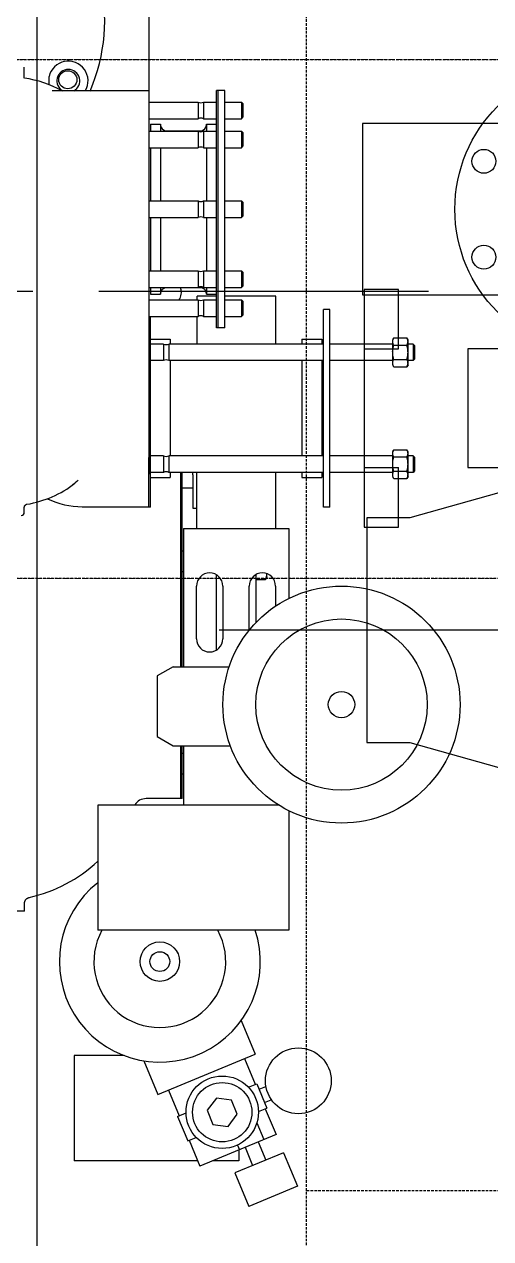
# Model space of a CAD drawing. Extents: x 0 to 160756, y 0 to 229247.
# Drawn here: x 66523 to 66973, y 100589 to 101759 of the extents above; entities that cross this region are included whole.
import ezdxf
from ezdxf.xclip import XClip

# ---------------------------------------------------------------- set-up
doc = ezdxf.new("R2010")
doc.units = 0
doc.header["$LTSCALE"] = 10
doc.header["$XCLIPFRAME"] = 2
for name, pattern in [('H12設備棟3F$0$DOTK1', [0.1, 0.05, -0.05]), ('H12設備棟3F$0$HIDDEN', [0.375, 0.25, -0.125]), ('H12設備棟3F$0$STYLE_18', [0.23669, 0.118345, -0.118345]), ('XCM7Q30CDA-200K$0$CENTER', [50.8, 31.75, -6.35, 6.35, -6.35])]:
    doc.linetypes.add(name, pattern=pattern)
for name, color, linetype in [('H12設備棟3F$0$ARC-BEAM', 252, 'H12設備棟3F$0$HIDDEN'), ('H12設備棟3F$0$SETUBID', 252, 'H12設備棟3F$0$DOTK1'), ('H12設備棟3F$0$\uf4c9\ue50a', 252, 'Continuous'), ('XCM7P30CDA$0$C.CDA.Silencer', 252, 'Continuous'), ('XCM7P30CDA$0$U-CDA-PIPE', 252, 'Continuous'), ('XCM7Q30CDA-200K$0$UER-FUTUER', 9, 'Continuous')]:
    doc.layers.add(name, color=color, linetype=linetype)

# ---------------------------------------------------------------- blocks, each defined once
blk = doc.blocks.new('H12設備棟3F')
at = {"layer": 'H12設備棟3F$0$ARC-BEAM'}
for p, q in [((66795.2, 100985.3), (66795.2, 102435.3)), ((61835.2, 101725.3), (66795.2, 101725.3)), ((66795.2, 101725.3), (67435.2, 101725.3)), ((66795.2, 101225.3), (61835.2, 101225.3)), ((67435.2, 101225.3), (66795.2, 101225.3)), ((66795.2, 99600.3), (66795.2, 100985.3)), ((67435.2, 100635.3), (66795.2, 100635.3))]:
    blk.add_line(p, q, dxfattribs=at)
at = {"layer": 'H12設備棟3F$0$SETUBID', "linetype": 'H12設備棟3F$0$STYLE_18', "lineweight": 5}
blk.add_lwpolyline([(61835.2, 101725.3), (67335.2, 101725.3), (67335.2, 101225.3), (61835.2, 101225.3)], close=True, dxfattribs=at)
at = {"layer": 'H12設備棟3F$0$\uf4c9\ue50a'}
blk.add_lwpolyline([(66535.2, 100225.3), (62635.2, 100225.3), (62635.2, 102725.3), (66535.2, 102725.3)], close=True, dxfattribs=at)
blk = doc.blocks.new('XCM7Q30CDA-200K$0$CCReducer-35.56x21.63')
for p, q in [((4.1275, 17.78), (0, 17.78)), ((0, 17.78), (0, -17.78)), ((28.8925, 10.815), (4.1275, 17.78)), ((33.02, 10.815), (28.8925, 10.815)), ((33.02, -10.815), (33.02, 10.815)), ((4.1275, -17.78), (28.8925, -10.815)), ((28.8925, -10.815), (33.02, -10.815)), ((0, -17.78), (4.1275, -17.78))]:
    blk.add_line(p, q)
blk = doc.blocks.new('XCM7Q30CDA-200K$0$A$C0f61af94')
at = {"linetype": 'Continuous'}
for p, q in [((3680.9, 2818.6), (3680.9, 2148.3)), ((3560.9, 2529.7), (3560.9, 2540.2)), ((3588, 2517.4), (3587.9, 2517.4)), ((3680.9, 2517.4), (3588, 2517.4)), ((3746.1, 2289.2), (3746.1, 2517.7)), ((3754, 2517.7), (3746.1, 2517.7)), ((3747.7, 2289.2), (3747.7, 2517.7)), ((3754, 2289.2), (3754, 2517.7)), ((3680.9, 2506.6), (3728.5, 2506.6)), ((3728.5, 2506.6), (3728.5, 2490.6)), ((3733.5, 2506.6), (3733.5, 2490.6)), ((3733.5, 2506.6), (3746.1, 2506.6)), ((3754, 2506.6), (3770.2, 2506.6)), ((3770.2, 2506.6), (3770.2, 2490.6)), ((3770.2, 2506.6), (3771.5, 2505.3)), ((3771.5, 2505.3), (3771.5, 2492)), ((3680.9, 2490.6), (3728.5, 2490.6)), ((3682.4, 2485.3), (3682.4, 2478.7)), ((3682.4, 2485.3), (3692, 2485.3)), ((3692, 2485.3), (3692, 2478.7)), ((3733.5, 2490.6), (3746.1, 2490.6)), ((3736.6, 2485.3), (3736.6, 2478.7)), ((3736.6, 2485.3), (3746.1, 2485.3)), ((3754, 2490.6), (3770.2, 2490.6)), ((3770.2, 2490.6), (3771.5, 2492)), ((3680.9, 2478.7), (3728.5, 2478.7)), ((3698.3, 2479), (3730.2, 2479)), ((3728.5, 2478.7), (3728.5, 2462.7)), ((3733.5, 2478.7), (3733.5, 2462.7)), ((3733.5, 2478.7), (3746.1, 2478.7)), ((3754, 2478.7), (3770.2, 2478.7)), ((3770.2, 2478.7), (3770.2, 2462.7)), ((3770.2, 2478.7), (3771.5, 2477.4)), ((3771.5, 2477.4), (3771.5, 2464.1)), ((3680.9, 2462.7), (3728.5, 2462.7)), ((3682.4, 2462.7), (3682.4, 2411.4)), ((3692, 2462.7), (3692, 2411.4)), ((3733.5, 2462.7), (3746.1, 2462.7)), ((3736.6, 2462.7), (3736.6, 2411.4)), ((3754, 2462.7), (3770.2, 2462.7)), ((3770.2, 2462.7), (3771.5, 2464.1)), ((3680.9, 2411.4), (3728.5, 2411.4)), ((3728.5, 2411.4), (3728.5, 2395.4)), ((3733.5, 2411.4), (3733.5, 2395.4)), ((3733.5, 2411.4), (3746.1, 2411.4)), ((3754, 2411.4), (3770.2, 2411.4)), ((3770.2, 2411.4), (3770.2, 2395.4)), ((3770.2, 2411.4), (3771.5, 2410.1)), ((3771.5, 2410.1), (3771.5, 2396.8)), ((3680.9, 2395.4), (3728.5, 2395.4)), ((3682.4, 2395.4), (3682.4, 2344.1)), ((3692, 2395.4), (3692, 2344.1)), ((3733.5, 2395.4), (3746.1, 2395.4)), ((3736.6, 2395.4), (3736.6, 2344.1)), ((3754, 2395.4), (3770.2, 2395.4)), ((3770.2, 2395.4), (3771.5, 2396.8)), ((3680.9, 2344.1), (3728.5, 2344.1)), ((3728.5, 2344.1), (3728.5, 2328.1)), ((3733.5, 2344.1), (3733.5, 2328.1)), ((3733.5, 2344.1), (3746.1, 2344.1)), ((3754, 2344.1), (3770.2, 2344.1)), ((3770.2, 2344.1), (3770.2, 2328.1)), ((3770.2, 2344.1), (3771.5, 2342.8)), ((3771.5, 2342.8), (3771.5, 2329.4)), ((3770.2, 2328.1), (3771.5, 2329.4)), ((3680.9, 2328.1), (3728.5, 2328.1)), ((3682.4, 2328.1), (3682.4, 2321.5)), ((3682.4, 2321.5), (3692, 2321.5)), ((3692, 2328.1), (3692, 2321.5)), ((3698.3, 2327.9), (3730.2, 2327.9)), ((3711.9, 2323.5), (3711.9, 2323)), ((3727.4, 2316.2), (3727.4, 2319.6)), ((3746.1, 2319.6), (3727.4, 2319.6)), ((3733.5, 2328.1), (3746.1, 2328.1)), ((3736.6, 2328.1), (3736.6, 2321.5)), ((3736.6, 2321.5), (3746.1, 2321.5)), ((3754, 2328.1), (3770.2, 2328.1)), ((3803.2, 2319.6), (3754, 2319.6)), ((3803.2, 2273.5), (3803.2, 2319.6)), ((3680.9, 2316.2), (3728.5, 2316.2)), ((3728.5, 2316.2), (3728.5, 2300.2)), ((3733.5, 2316.2), (3733.5, 2300.2)), ((3733.5, 2316.2), (3746.1, 2316.2)), ((3754, 2316.2), (3770.2, 2316.2)), ((3770.2, 2316.2), (3770.2, 2300.2)), ((3770.2, 2316.2), (3771.5, 2314.9)), ((3771.5, 2314.9), (3771.5, 2301.5)), ((3849, 2116.5), (3849, 2306.9)), ((3855.3, 2306.9), (3849, 2306.9)), ((3855.3, 2116.5), (3855.3, 2306.9)), ((3680.9, 2300.2), (3728.5, 2300.2)), ((3682.4, 2116.5), (3682.4, 2300.2)), ((3727.4, 2273.5), (3727.4, 2300.2)), ((3733.5, 2300.2), (3746.1, 2300.2)), ((3754, 2300.2), (3770.2, 2300.2)), ((3770.2, 2300.2), (3771.5, 2301.5)), ((3754, 2289.2), (3746.1, 2289.2)), ((3682.4, 2278.3), (3701.5, 2278.3)), ((3695, 2273.5), (3682.4, 2273.5)), ((3695, 2273.5), (3695, 2257.6)), ((3700, 2273.5), (3700, 2257.6)), ((3849, 2273.5), (3700, 2273.5)), ((3701.5, 2278.3), (3701.5, 2273.5)), ((3828.4, 2278.3), (3828.4, 2273.5)), ((3828.4, 2278.3), (3847.4, 2278.3)), ((3847.4, 2278.3), (3847.4, 2273.5)), ((3915.8, 2273.5), (3855.3, 2273.5)), ((3916.8, 2279.4), (3915.8, 2277.5)), ((3915.8, 2253.6), (3915.8, 2277.5)), ((3916.8, 2279.4), (3929.5, 2279.4)), ((3916.8, 2272.5), (3929.5, 2272.5)), ((3930.6, 2277.5), (3929.5, 2279.4)), ((3930.6, 2253.6), (3930.6, 2277.5)), ((3935.6, 2273.5), (3930.6, 2273.5)), ((3935.6, 2273.5), (3935.6, 2257.6)), ((3936.9, 2272.2), (3935.6, 2273.5)), ((3936.9, 2272.2), (3936.9, 2258.9)), ((3916.8, 2258.6), (3929.5, 2258.6)), ((3936.9, 2258.9), (3935.6, 2257.6)), ((3695, 2257.6), (3682.4, 2257.6)), ((3849, 2257.6), (3700, 2257.6)), ((3701.5, 2257.6), (3701.5, 2165.8)), ((3828.4, 2257.6), (3828.4, 2165.8)), ((3847.4, 2257.6), (3847.4, 2165.8)), ((3915.8, 2257.6), (3855.3, 2257.6)), ((3916.8, 2251.7), (3915.8, 2253.6)), ((3916.8, 2251.7), (3929.5, 2251.7)), ((3930.6, 2253.6), (3929.5, 2251.7)), ((3935.6, 2257.6), (3930.6, 2257.6)), ((3695, 2165.8), (3682.4, 2165.8)), ((3695, 2165.8), (3695, 2149.8)), ((3700, 2165.8), (3700, 2149.8)), ((3849, 2165.8), (3700, 2165.8)), ((3915.8, 2165.8), (3855.3, 2165.8)), ((3916.8, 2171.7), (3915.8, 2169.8)), ((3915.8, 2145.8), (3915.8, 2169.8)), ((3916.8, 2171.7), (3929.5, 2171.7)), ((3930.6, 2169.8), (3929.5, 2171.7)), ((3930.6, 2145.8), (3930.6, 2169.8)), ((3935.6, 2165.8), (3930.6, 2165.8)), ((3935.6, 2165.8), (3935.6, 2149.8)), ((3936.9, 2164.5), (3935.6, 2165.8)), ((3680.9, 2116.5), (3680.9, 2164.1)), ((3916.8, 2164.8), (3929.5, 2164.8)), ((3936.9, 2164.5), (3936.9, 2151.2)), ((3695, 2149.8), (3682.4, 2149.8)), ((3682.4, 2145), (3701.5, 2145)), ((3849, 2149.8), (3700, 2149.8)), ((3701.5, 2149.8), (3701.5, 2145)), ((3711.4, 2149.8), (3711.4, 1962.6)), ((3712.9, 1962.6), (3712.9, 2149.8)), ((3723.2, 2147.6), (3723.2, 2149.8)), ((3723.2, 2147.6), (3723.2, 2115.5)), ((3727, 2095.9), (3727.1, 2149.8)), ((3802.9, 2149.8), (3802.9, 2095.9)), ((3828.4, 2149.8), (3828.4, 2145)), ((3828.4, 2145), (3847.4, 2145)), ((3847.4, 2149.8), (3847.4, 2145)), ((3915.8, 2149.8), (3855.3, 2149.8)), ((3916.8, 2144), (3915.8, 2145.8)), ((3916.8, 2150.9), (3929.5, 2150.9)), ((3916.8, 2144), (3929.5, 2144)), ((3930.6, 2145.8), (3929.5, 2144)), ((3935.6, 2149.8), (3930.6, 2149.8)), ((3936.9, 2151.2), (3935.6, 2149.8)), ((3607.7, 2138), (3607.5, 2137.9)), ((3609.4, 2139.3), (3607.7, 2138)), ((3723.2, 2134.7), (3712.9, 2134.7)), ((3560.9, 2111.4), (3560.9, 2116.2)), ((3616.7, 2116.7), (3680.9, 2116.7)), ((3682.4, 2116.5), (3680.9, 2116.5)), ((3723.2, 2115.5), (3727, 2115.5)), ((3855.3, 2116.5), (3849, 2116.5)), ((3714.2, 2095.9), (3714.2, 1962.6)), ((3714.2, 2095.9), (3815.7, 2095.9)), ((3815.7, 2095.9), (3815.7, 2028.4)), ((3714.2, 2074.1), (3712.9, 2074.1)), ((3714.2, 2054.1), (3712.9, 2054.1)), ((3745.9, 2051.3), (3745.9, 1978.6)), ((3784, 2051.3), (3784, 2005.1)), ((3794.6, 2049.1), (3793.2, 2046.8)), ((3794.6, 2048.8), (3793.3, 2046.7)), ((3794.6, 2048.8), (3794.6, 2052.3)), ((3726.8, 1989.5), (3726.8, 2040.3)), ((3752.2, 2040.3), (3752.2, 1989.5)), ((3777.6, 1997.8), (3777.6, 2040.3)), ((3784, 2046.8), (3793.2, 2046.8)), ((3784, 2046.5), (3793.2, 2046.5)), ((3793.2, 2046.5), (3793.3, 2046.7)), ((3803, 2040.3), (3803, 2021.1)), ((3704.2, 1962.6), (3688.8, 1953.7)), ((3704.2, 1962.6), (3758.2, 1962.6)), ((3688.8, 1953.7), (3688.8, 1895.3)), ((3688.8, 1895.3), (3704.2, 1886.4)), ((3704.2, 1886.4), (3759.4, 1886.4)), ((3711.4, 1886.4), (3711.4, 1835.5)), ((3712.9, 1835.5), (3712.9, 1886.4)), ((3714.2, 1886.4), (3714.2, 1829.3)), ((3714.2, 1879.1), (3712.9, 1879.1)), ((3714.2, 1859.1), (3712.9, 1859.1)), ((3714.2, 1859), (3712.9, 1859)), ((3631.6, 1829.3), (3631.6, 1708.7)), ((3805.8, 1829.3), (3631.6, 1829.3)), ((3712.9, 1835.5), (3678.2, 1835.5)), ((3815.7, 1823.7), (3815.7, 1708.7)), ((3561, 1727), (3066.3, 1727)), ((3815.7, 1708.7), (3631.6, 1708.7)), ((3769.9, 1621.7), (3783.3, 1589.4)), ((3608.9, 1588), (3608.9, 1486.4)), ((3657.1, 1588), (3608.9, 1588)), ((3676.1, 1582.8), (3689.5, 1550.5)), ((3689.5, 1550.5), (3783.3, 1589.4)), ((3773, 1585.1), (3783.4, 1560.2)), ((3776.8, 1557.5), (3784.8, 1560.8)), ((3784.8, 1560.8), (3794.5, 1537.3)), ((3787.1, 1555.4), (3793.6, 1558.1)), ((3699.7, 1554.7), (3710.1, 1529.8)), ((3746, 1546.8), (3737, 1535.2)), ((3760.5, 1544.9), (3746, 1546.8)), ((3766.1, 1531.4), (3760.5, 1544.9)), ((3792.3, 1542.7), (3798.9, 1545.4)), ((3737, 1535.2), (3742.6, 1521.6)), ((3786.5, 1534), (3794.5, 1537.3)), ((3793.1, 1536.7), (3803.4, 1511.8)), ((3708.6, 1529.2), (3716.7, 1532.6)), ((3708.6, 1529.2), (3718.3, 1505.8)), ((3742.6, 1521.6), (3757.2, 1519.7)), ((3757.2, 1519.7), (3766.1, 1531.4)), ((3785, 1523), (3791.7, 1507)), ((3803.4, 1511.8), (3730.1, 1481.4)), ((3718.3, 1505.8), (3726.4, 1509.1)), ((3719.8, 1506.4), (3730.1, 1481.4)), ((3766.4, 1501.7), (3768.2, 1497.2)), ((3773.6, 1499.5), (3780.9, 1481.9)), ((3786.3, 1504.7), (3793.6, 1487.1)), ((3728, 1486.4), (3608.9, 1486.4)), ((3767.6, 1486.4), (3742.1, 1486.4)), ((3810.7, 1494.2), (3763.8, 1474.8)), ((3767.6, 1497), (3767.6, 1486.4)), ((3810.7, 1494.2), (3824.1, 1462)), ((3763.8, 1474.8), (3777.1, 1442.5)), ((3824.1, 1462), (3777.1, 1442.5))]:
    blk.add_line(p, q, dxfattribs=at)
at = {"linetype": 'XCM7Q30CDA-200K$0$CENTER'}
blk.add_line((3950.2, 2324.3), (0, 2324.3), dxfattribs=at)
at = {"linetype": 'XCM7Q30CDA-200K$0$CENTER', "lineweight": -3}
blk.add_line((5039, 1997.8), (3748.6, 1997.8), dxfattribs=at)
at = {"linetype": 'Continuous'}
for points in [[(3560.9, 2116.2), (3560.9, 2116.3), (3561, 2116.4), (3561, 2116.6), (3561, 2116.7), (3561, 2116.8), (3561, 2116.9), (3561.1, 2117.1), (3561.1, 2117.2), (3561.1, 2117.3), (3561.2, 2117.4), (3561.2, 2117.5), (3561.3, 2117.7), (3561.4, 2117.8), (3561.4, 2117.9), (3561.5, 2118), (3561.6, 2118.1), (3561.6, 2118.1), (3561.7, 2118.2), (3561.8, 2118.3), (3561.9, 2118.4), (3561.9, 2118.5), (3562, 2118.5), (3562.1, 2118.6), (3562.2, 2118.7), (3562.3, 2118.7), (3562.4, 2118.8), (3562.5, 2118.9), (3562.5, 2118.9), (3562.6, 2118.9), (3562.7, 2119), (3562.8, 2119), (3562.9, 2119.1), (3563, 2119.1), (3563.1, 2119.1), (3563.2, 2119.1), (3563.3, 2119.2), (3563.3, 2119.2), (3563.4, 2119.2), (3563.5, 2119.2)], [(3561, 1727), (3561, 1734.5), (3561.1, 1734.7), (3561.1, 1734.9), (3561.1, 1735.2), (3561.1, 1735.4), (3561.2, 1735.6), (3561.2, 1735.8), (3561.3, 1736.1), (3561.3, 1736.3), (3561.4, 1736.5), (3561.5, 1736.7), (3561.6, 1736.9), (3561.7, 1737.1), (3561.8, 1737.3), (3561.9, 1737.5), (3562, 1737.7), (3562.2, 1737.9), (3562.3, 1738.1), (3562.4, 1738.3), (3562.6, 1738.5), (3562.8, 1738.6), (3562.9, 1738.8), (3563.1, 1738.9), (3563.3, 1739.1), (3563.4, 1739.2), (3563.6, 1739.4), (3563.8, 1739.5), (3564, 1739.6), (3564.2, 1739.7), (3564.4, 1739.8), (3564.6, 1739.9), (3564.8, 1740), (3565.1, 1740.1), (3565.3, 1740.2), (3565.5, 1740.2), (3565.7, 1740.3), (3565.8, 1740.3)]]:
    blk.add_lwpolyline(points, dxfattribs=at)
for centre, radius in [((3602.8, 2528.2), 8.75), ((3866.5, 1926.1), 114.2), ((3866.5, 1926.1), 82.5), ((3866.5, 1926.1), 12.7), ((3691.5, 1678.4), 19), ((3691.5, 1678.4), 9.52), ((3824.9, 1563.6), 31.7), ((3751.6, 1533.3), 34.9), ((3751.6, 1533.3), 28.6)]:
    blk.add_circle(centre, radius, dxfattribs=at)
for centre, radius, start, end in [((3465.5, 2585.8), 172.9, 336.6691, 195.3156), ((3603.3, 2527.1), 19, 329.415, 166.7599), ((3546.9, 2428.7), 102, 60.4389, 82.0843), ((3603.3, 2527.1), 11, 298.1202, 241.8798), ((3731, 2511.7), 5.66, 243.8078, 296.1922), ((3698.3, 2485.3), 6.35, 180, 270), ((3731, 2485.6), 5.66, 63.8078, 116.1922), ((3730.2, 2485.3), 6.35, 270, 0), ((3731, 2483.8), 5.66, 243.8078, 296.1922), ((3731, 2457.7), 5.66, 63.8078, 116.1922), ((3731, 2416.5), 5.66, 243.8078, 296.1922), ((3731, 2390.3), 5.66, 63.8078, 116.1922), ((3731, 2349.2), 5.66, 243.8078, 296.1922), ((3698.3, 2321.5), 6.35, 90, 180), ((3731, 2323), 5.66, 63.8078, 116.1922), ((3730.2, 2321.5), 6.35, 0, 90), ((3731, 2321.3), 5.66, 243.8078, 296.1922), ((3731, 2295.1), 5.66, 63.8078, 116.1922), ((3697.5, 2278.6), 5.66, 243.8078, 296.1922), ((3697.5, 2252.5), 5.66, 63.8078, 116.1922), ((3697.5, 2170.9), 5.66, 243.8078, 296.1922), ((3697.5, 2144.8), 5.66, 63.8078, 116.1922), ((3546.9, 2219.8), 102, 279.3112, 307.9393), ((3616.7, 2192.7), 76, 243.8133, 270), ((3557.9, 2111.4), 3, 270, 0), ((3739.5, 2040.3), 12.7, 0, 180), ((3790.3, 2040.3), 12.7, 0, 180), ((3739.5, 1989.5), 12.7, 180, 0), ((3678.2, 1823), 12.5, 90, 149.6289), ((3535.6, 1876.9), 139.9, 282.4396, 313.3346), ((3691.5, 1678.4), 96.8, 128.1917, 18.2729), ((3691.5, 1678.4), 63.5, 151.4375, 28.5625)]:
    blk.add_arc(centre, radius, start, end, dxfattribs=at)
for points, start_tangent, end_tangent in [([(3584.9, 2523.3), (3584.9, 2526.7), (3584.8, 2531.4)], (-0.007322, 0.999973), (-0.036107, 0.999348)), ([(3711.9, 2323), (3711.5, 2319.9), (3710.6, 2317.4), (3709.9, 2316.2)], (0, -1), (-0.535401, -0.844598)), ([(3711.1, 2327.9), (3711.6, 2326.2), (3711.9, 2323.5)], (0.349732, -0.93685), (0, -1)), ([(3915.8, 2275.9), (3915.8, 2276.6), (3915.9, 2277.3), (3916.2, 2278), (3916.4, 2278.7), (3916.8, 2279.4)], (0, 1), (0.5, 0.866025)), ([(3916.8, 2272.5), (3916.4, 2273.2), (3916.2, 2273.9), (3915.9, 2274.6), (3915.8, 2275.3), (3915.8, 2275.9)], (-0.5, 0.866025), (0, 1)), ([(3915.8, 2265.5), (3915.8, 2266.9), (3915.9, 2268.3), (3916.2, 2269.7), (3916.5, 2271), (3916.8, 2272.5)], (0, 1), (0.27735, 0.960769)), ([(3930.6, 2275.9), (3930.5, 2276.6), (3930.4, 2277.3), (3930.2, 2278), (3929.9, 2278.7), (3929.5, 2279.4)], (0, 1), (-0.5, 0.866025)), ([(3929.5, 2272.5), (3929.9, 2273.2), (3930.2, 2273.9), (3930.4, 2274.6), (3930.5, 2275.3), (3930.6, 2275.9)], (0.5, 0.866025), (0, 1)), ([(3930.6, 2265.5), (3930.5, 2266.9), (3930.4, 2268.3), (3930.2, 2269.7), (3929.9, 2271), (3929.5, 2272.5)], (0, 1), (-0.27735, 0.960769)), ([(3916.8, 2258.6), (3916.5, 2260.1), (3916.2, 2261.5), (3915.9, 2262.8), (3915.8, 2264.2), (3915.8, 2265.5)], (-0.27735, 0.960769), (0, 1)), ([(3915.8, 2255.2), (3915.8, 2255.8), (3915.9, 2256.5), (3916.2, 2257.2), (3916.4, 2257.9), (3916.8, 2258.6)], (0, 1), (0.5, 0.866025)), ([(3929.5, 2258.6), (3929.9, 2260.1), (3930.2, 2261.5), (3930.4, 2262.8), (3930.5, 2264.2), (3930.6, 2265.5)], (0.27735, 0.960769), (0, 1)), ([(3930.6, 2255.2), (3930.5, 2255.8), (3930.4, 2256.5), (3930.2, 2257.2), (3929.9, 2257.9), (3929.5, 2258.6)], (0, 1), (-0.5, 0.866025)), ([(3916.8, 2251.7), (3916.4, 2252.4), (3916.2, 2253.1), (3915.9, 2253.8), (3915.8, 2254.5), (3915.8, 2255.2)], (-0.5, 0.866025), (0, 1)), ([(3929.5, 2251.7), (3929.9, 2252.4), (3930.2, 2253.1), (3930.4, 2253.8), (3930.5, 2254.5), (3930.6, 2255.2)], (0.5, 0.866025), (0, 1)), ([(3915.8, 2168.2), (3915.8, 2168.9), (3915.9, 2169.6), (3916.2, 2170.3), (3916.4, 2171), (3916.8, 2171.7)], (0, 1), (0.5, 0.866025)), ([(3916.8, 2164.8), (3916.4, 2165.5), (3916.2, 2166.2), (3915.9, 2166.9), (3915.8, 2167.5), (3915.8, 2168.2)], (-0.5, 0.866025), (0, 1)), ([(3930.6, 2168.2), (3930.5, 2168.9), (3930.4, 2169.6), (3930.2, 2170.3), (3929.9, 2171), (3929.5, 2171.7)], (0, 1), (-0.5, 0.866025)), ([(3929.5, 2164.8), (3929.9, 2165.5), (3930.2, 2166.2), (3930.4, 2166.9), (3930.5, 2167.5), (3930.6, 2168.2)], (0.5, 0.866025), (0, 1)), ([(3915.8, 2157.8), (3915.8, 2159.2), (3915.9, 2160.6), (3916.2, 2161.9), (3916.5, 2163.3), (3916.8, 2164.8)], (0, 1), (0.27735, 0.960769)), ([(3916.8, 2150.9), (3916.5, 2152.4), (3916.2, 2153.7), (3915.9, 2155.1), (3915.8, 2156.5), (3915.8, 2157.8)], (-0.27735, 0.960769), (0, 1)), ([(3930.6, 2157.8), (3930.5, 2159.2), (3930.4, 2160.6), (3930.2, 2161.9), (3929.9, 2163.3), (3929.5, 2164.8)], (0, 1), (-0.27735, 0.960769)), ([(3929.5, 2150.9), (3929.9, 2152.4), (3930.2, 2153.7), (3930.4, 2155.1), (3930.5, 2156.5), (3930.6, 2157.8)], (0.27735, 0.960769), (0, 1)), ([(3612.8, 2142.1), (3609.4, 2139.3)], (-0.75618, -0.654364), (-0.790017, -0.613085)), ([(3915.8, 2147.4), (3915.8, 2148.1), (3915.9, 2148.8), (3916.2, 2149.5), (3916.4, 2150.2), (3916.8, 2150.9)], (0, 1), (0.5, 0.866025)), ([(3916.8, 2144), (3916.4, 2144.7), (3916.2, 2145.4), (3915.9, 2146.1), (3915.8, 2146.8), (3915.8, 2147.4)], (-0.5, 0.866025), (0, 1)), ([(3930.6, 2147.4), (3930.5, 2148.1), (3930.4, 2148.8), (3930.2, 2149.5), (3929.9, 2150.2), (3929.5, 2150.9)], (0, 1), (-0.5, 0.866025)), ([(3929.5, 2144), (3929.9, 2144.7), (3930.2, 2145.4), (3930.4, 2146.1), (3930.5, 2146.8), (3930.6, 2147.4)], (0.5, 0.866025), (0, 1)), ([(3793.2, 2046.8), (3793.7, 2047.7), (3794.1, 2048.5), (3794.3, 2049.4), (3794.5, 2050.2), (3794.6, 2051.1)], (0.5, 0.866025), (0, 1)), ([(3793.3, 2046.7), (3793.7, 2047.4), (3794, 2048.1)], (0.488277, 0.872689), (0.371117, 0.928586)), ([(3794.6, 2051.1), (3794.5, 2051.9), (3794.5, 2052.3)], (0, 1), (-0.183789, 0.982966))]:
    blk.add_spline(points, degree=3, dxfattribs=dict(at, start_tangent=start_tangent, end_tangent=end_tangent))
at = {"xscale": 10, "yscale": 10, "zscale": 10, "rotation": 180}
blk.add_blockref('XCM7Q30CDA-200K$0$CCReducer-35.56x21.63', (4221.2, 1997.8), dxfattribs=at)
blk = doc.blocks.new('XCM7Q30CDA-200K')
at = {"layer": 'XCM7Q30CDA-200K$0$UER-FUTUER'}
blk.add_blockref('XCM7Q30CDA-200K$0$A$C0f61af94', (62962.3, 99177.6), dxfattribs=at)
blk = doc.blocks.new('XCM7P30CDA$0$F22P2-CDA-07-C10-00$0$FlangeSide-11.43x150LB')
for p, q in [((-3.3, 11.45), (-3.3, 5.715)), ((0, 11.45), (-3.3, 11.45)), ((0, -11.45), (0, 11.45)), ((0, 5.715), (-3.3, 5.715)), ((0, -5.715), (-3.3, -5.715)), ((-3.3, -5.715), (-3.3, -11.45)), ((-3.3, -11.45), (0, -11.45))]:
    blk.add_line(p, q)
blk = doc.blocks.new('XCM7P30CDA$0$F22P2-CDA-07-C10-00$0$LRElbowUp-11.43')
for p, q in [((15.24, 5.715), (0, 5.715)), ((15.24, -5.715), (15.24, 5.715)), ((0, -5.715), (15.24, -5.715))]:
    blk.add_line(p, q)
at = {"layer": 'DEFPOINTS'}
blk.add_circle((0, 0), 5.715, dxfattribs=at)
blk = doc.blocks.new('XCM7P30CDA$0$F22P2-CDA-07-C10-00$0$Flange-16.52x150LB')
for centre, radius in [((0, 0), 13.95), ((-4.62, 11.15), 1.15), ((4.62, 11.15), 1.15), ((0, 0), 9.61), ((0, 0), 8.26), ((-11.15, 4.62), 1.15), ((11.15, 4.62), 1.15), ((-11.15, -4.62), 1.15), ((11.15, -4.62), 1.15), ((-4.62, -11.15), 1.15), ((4.62, -11.15), 1.15)]:
    blk.add_circle(centre, radius)
blk = doc.blocks.new('XCM7P30CDA$0$F22P2-CDA-07-C10-00$0$LRElbowDown-16.52')
for p, q in [((22.86, 8.26), (0, 8.26)), ((22.86, -8.26), (22.86, 8.26)), ((0, -8.26), (22.86, -8.26))]:
    blk.add_line(p, q)
blk.add_arc((0, 0), 8.26, 90, 270)
blk = doc.blocks.new('XCM7P30CDA')
at = {"layer": 'XCM7P30CDA$0$C.CDA.Silencer', "linetype": 'ByBlock', "xscale": 10, "yscale": 10, "zscale": 10, "rotation": 180}
for name, p in [('XCM7P30CDA$0$F22P2-CDA-07-C10-00$0$FlangeSide-11.43x150LB', (66850.6, 101389.3)), ('XCM7P30CDA$0$F22P2-CDA-07-C10-00$0$LRElbowUp-11.43', (67103, 101389.3))]:
    blk.add_blockref(name, p, dxfattribs=at)
at = {"layer": 'XCM7P30CDA$0$U-CDA-PIPE', "xscale": 10, "yscale": 10, "zscale": 10}
for name, rotation in [('XCM7P30CDA$0$F22P2-CDA-07-C10-00$0$Flange-16.52x150LB', 270), ('XCM7P30CDA$0$F22P2-CDA-07-C10-00$0$LRElbowDown-16.52', 180)]:
    blk.add_blockref(name, (67077.5, 101581), dxfattribs=dict(at, rotation=rotation))

msp = doc.modelspace()

# ---------------------------------------------------------------- block references
for name in ['XCM7P30CDA', 'XCM7Q30CDA-200K']:
    msp.add_blockref(name, (0, 0))
ref = msp.add_blockref('H12設備棟3F', (0, 0))
XClip(ref).set_block_clipping_path([(52480.8428845762, 60066.8604644329), (84559.6547477046, 105824.4625800119)])

doc.saveas('drawing.dxf')
